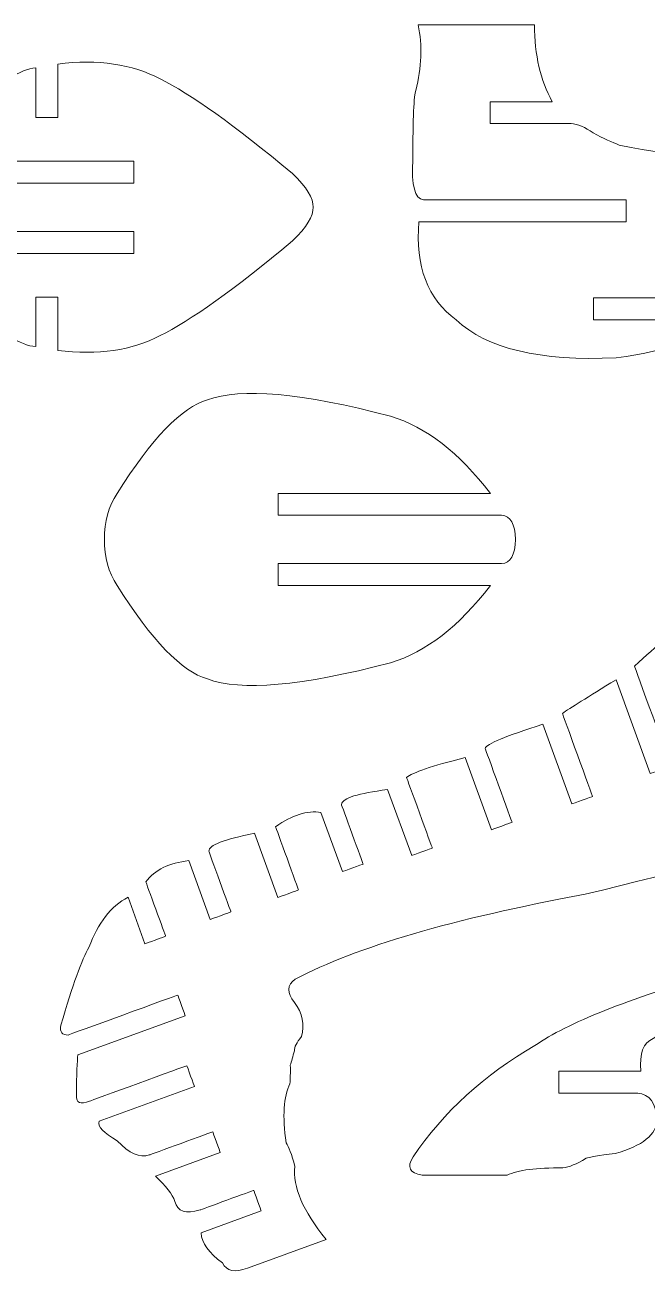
# Model space of a CAD drawing. Header units: inches. Extents: x -299 to 294, y -109 to 223.
# Drawn here: x -179.3 to -100.1, y -108.9 to 49.8 of the extents above; entities that cross this region are included whole.
import ezdxf

# ---------------------------------------------------------------- set-up
doc = ezdxf.new("R2010")
doc.units = ezdxf.units.IN
doc.header["$MEASUREMENT"] = 0
doc.layers.add('Layer 1', color=7, linetype='Continuous')

msp = doc.modelspace()

# ---------------------------------------------------------------- linework, layer by layer
at = {"layer": 'Layer 1', "color": 1, "lineweight": 9}
for points, knots in [([(-129.2565, 49.7877), (-128.7071, 47.1857), (-128.8041, 44.4048), (-129.5474, 41.4453), (-129.5474, 41.4453), (-129.8057, 40.8973), (-129.9352, 37.9624), (-129.9352, 32.6409), (-129.9352, 32.6409), (-130.1289, 29.3676), (-129.6765, 27.6744), (-128.578, 27.5615)], [0, 0, 0, 0, 0.33333333, 0.33333333, 0.33333333, 0.33333334, 0.66666667, 0.66666667, 0.66666667, 0.66666668, 1, 1, 1, 1]), ([(-83.3054, 49.7028), (-84.7431, 42.6865), (-86.4077, 38.112), (-88.2981, 35.9787), (-88.2981, 35.9787), (-90.3999, 33.23), (-95.525, 32.7434), (-103.6726, 34.5187)], [0, 0, 0, 0, 0.5, 0.5, 0.5, 0.50000001, 1, 1, 1, 1]), ([(-175.1074, 44.8169), (-175.1074, 44.8169), (-175.1074, 38.0227), (-175.1074, 38.0227), (-175.1074, 38.0227), (-175.1074, 38.0227), (-177.9014, 38.0227), (-177.9014, 38.0227), (-177.9014, 38.0227), (-177.9014, 38.0227), (-177.9014, 44.3333), (-177.9014, 44.3333)], [0, 0, 0, 0, 0.33333333, 0.33333333, 0.33333333, 0.33333334, 0.66666667, 0.66666667, 0.66666667, 0.66666668, 1, 1, 1, 1]), ([(-142.6071, 26.6082), (-142.5749, 27.729), (-143.4475, 29.156), (-145.2246, 30.8894), (-145.2246, 30.8894), (-152.6571, 37.0608), (-158.2796, 41.0745), (-162.0927, 42.9302), (-162.0927, 42.9302), (-165.639, 44.8169), (-169.9774, 45.4458), (-175.1074, 44.8169)], [0, 0, 0, 0, 0.33333333, 0.33333333, 0.33333333, 0.33333334, 0.66666667, 0.66666667, 0.66666667, 0.66666668, 1, 1, 1, 1]), ([(-177.9014, 44.3333), (-179.882, 44.2042), (-182.3516, 42.5272), (-185.3106, 39.3021), (-185.3106, 39.3021), (-188.7684, 35.7744), (-190.4811, 33.4971), (-190.4486, 32.4706)], [0, 0, 0, 0, 0.5, 0.5, 0.5, 0.50000001, 1, 1, 1, 1]), ([(-109.812, 37.2366), (-109.812, 37.2366), (-120.0901, 37.2366), (-120.0901, 37.2366), (-120.0901, 37.2366), (-120.0901, 37.2366), (-120.0901, 40.0305), (-120.0901, 40.0305), (-120.0901, 40.0305), (-120.0901, 40.0305), (-112.1945, 40.0305), (-112.1945, 40.0305)], [0, 0, 0, 0, 0.33333333, 0.33333333, 0.33333333, 0.33333334, 0.66666667, 0.66666667, 0.66666667, 0.66666668, 1, 1, 1, 1]), ([(-109.812, 37.2366), (-108.9469, 37.1722), (-108.0125, 36.785), (-107.0082, 36.0755), (-107.0082, 36.0755), (-105.664, 35.369), (-104.5522, 34.8501), (-103.6726, 34.5187)], [0, 0, 0, 0, 0.5, 0.5, 0.5, 0.50000001, 1, 1, 1, 1]), ([(-190.4486, 32.4706), (-190.4486, 32.4706), (-165.4237, 32.4753), (-165.4237, 32.4753), (-165.4237, 32.4753), (-165.4237, 32.4753), (-165.4237, 29.6814), (-165.4237, 29.6814), (-165.4237, 29.6814), (-165.4237, 29.6814), (-191.9026, 29.6814), (-191.9026, 29.6814)], [0, 0, 0, 0, 0.33333333, 0.33333333, 0.33333333, 0.33333334, 0.66666667, 0.66666667, 0.66666667, 0.66666668, 1, 1, 1, 1]), ([(-128.578, 27.5615), (-128.578, 27.5615), (-102.8096, 27.5615), (-102.8096, 27.5615), (-102.8096, 27.5615), (-102.8096, 27.5615), (-102.8096, 24.7676), (-102.8096, 24.7676), (-102.8096, 24.7676), (-102.8096, 24.7676), (-129.1597, 24.7676), (-129.1597, 24.7676)], [0, 0, 0, 0, 0.33333333, 0.33333333, 0.33333333, 0.33333334, 0.66666667, 0.66666667, 0.66666667, 0.66666668, 1, 1, 1, 1]), ([(-142.6071, 26.6082), (-142.5749, 25.4875), (-143.4475, 24.0605), (-145.2246, 22.327), (-145.2246, 22.327), (-152.6571, 16.1557), (-158.2796, 12.142), (-162.0927, 10.2862), (-162.0927, 10.2862), (-165.639, 8.3996), (-169.9774, 7.7707), (-175.1074, 8.3996)], [0, 0, 0, 0, 0.33333333, 0.33333333, 0.33333333, 0.33333334, 0.66666667, 0.66666667, 0.66666667, 0.66666668, 1, 1, 1, 1]), ([(-129.1597, 24.7676), (-129.6441, 19.1118), (-128.061, 14.9475), (-124.4094, 12.2746), (-124.4094, 12.2746), (-120.553, 8.6192), (-113.7697, 7.0142), (-104.0591, 7.4597), (-104.0591, 7.4597), (-97.0686, 8.4277), (-92.7196, 10.0368), (-91.0124, 12.2866)], [0, 0, 0, 0, 0.33333333, 0.33333333, 0.33333333, 0.33333334, 0.66666667, 0.66666667, 0.66666667, 0.66666668, 1, 1, 1, 1]), ([(-190.4486, 20.7459), (-190.4486, 20.7459), (-165.4237, 20.7411), (-165.4237, 20.7411), (-165.4237, 20.7411), (-165.4237, 20.7411), (-165.4237, 23.535), (-165.4237, 23.535), (-165.4237, 23.535), (-165.4237, 23.535), (-191.9026, 23.535), (-191.9026, 23.535)], [0, 0, 0, 0, 0.33333333, 0.33333333, 0.33333333, 0.33333334, 0.66666667, 0.66666667, 0.66666667, 0.66666668, 1, 1, 1, 1]), ([(-177.9014, 8.8832), (-179.882, 9.0122), (-182.3516, 10.6893), (-185.3106, 13.9143), (-185.3106, 13.9143), (-188.7684, 17.442), (-190.4811, 19.7194), (-190.4486, 20.7459)], [0, 0, 0, 0, 0.5, 0.5, 0.5, 0.50000001, 1, 1, 1, 1]), ([(-175.1074, 8.3996), (-175.1074, 8.3996), (-175.1074, 15.1938), (-175.1074, 15.1938), (-175.1074, 15.1938), (-175.1074, 15.1938), (-177.9014, 15.1938), (-177.9014, 15.1938), (-177.9014, 15.1938), (-177.9014, 15.1938), (-177.9014, 8.8832), (-177.9014, 8.8832)], [0, 0, 0, 0, 0.33333333, 0.33333333, 0.33333333, 0.33333334, 0.66666667, 0.66666667, 0.66666667, 0.66666668, 1, 1, 1, 1]), ([(-85.3412, 15.0805), (-85.3412, 15.0805), (-106.9543, 15.0805), (-106.9543, 15.0805), (-106.9543, 15.0805), (-106.9543, 15.0805), (-106.9543, 12.2866), (-106.9543, 12.2866), (-106.9543, 12.2866), (-106.9543, 12.2866), (-91.0124, 12.2866), (-91.0124, 12.2866)], [0, 0, 0, 0, 0.33333333, 0.33333333, 0.33333333, 0.33333334, 0.66666667, 0.66666667, 0.66666667, 0.66666668, 1, 1, 1, 1]), ([(-120.0679, -9.7711), (-124.0426, -4.6037), (-128.2757, -1.3333), (-132.7677, 0.0405), (-132.7677, 0.0405), (-144.0794, 3.0025), (-151.8445, 3.6892), (-156.063, 2.1006), (-156.063, 2.1006), (-159.3167, 1.1662), (-163.1503, -2.7958), (-167.5639, -9.786), (-167.5639, -9.786), (-168.6525, -11.4387), (-169.1878, -13.3894), (-169.1697, -15.6382)], [0, 0, 0, 0, 0.25, 0.25, 0.25, 0.25000001, 0.5, 0.5, 0.5, 0.50000001, 0.75, 0.75, 0.75, 0.75000001, 1, 1, 1, 1]), ([(-118.638, -12.5648), (-118.638, -12.5648), (-147.0643, -12.565), (-147.0643, -12.565), (-147.0643, -12.565), (-147.0643, -12.565), (-147.0643, -9.7711), (-147.0643, -9.7711), (-147.0643, -9.7711), (-147.0643, -9.7711), (-120.0677, -9.7711), (-120.0677, -9.7711)], [0, 0, 0, 0, 0.33333333, 0.33333333, 0.33333333, 0.33333334, 0.66666667, 0.66666667, 0.66666667, 0.66666668, 1, 1, 1, 1]), ([(-120.0679, -21.5053), (-124.0426, -26.6728), (-128.2757, -29.9432), (-132.7677, -31.3169), (-132.7677, -31.3169), (-144.0794, -34.279), (-151.8445, -34.9657), (-156.063, -33.377), (-156.063, -33.377), (-159.3167, -32.4426), (-163.1503, -28.4806), (-167.5639, -21.4904), (-167.5639, -21.4904), (-168.6525, -19.8377), (-169.1878, -17.887), (-169.1697, -15.6382)], [0, 0, 0, 0, 0.25, 0.25, 0.25, 0.25000001, 0.5, 0.5, 0.5, 0.50000001, 0.75, 0.75, 0.75, 0.75000001, 1, 1, 1, 1]), ([(-118.638, -18.7116), (-118.638, -18.7116), (-147.0643, -18.7114), (-147.0643, -18.7114), (-147.0643, -18.7114), (-147.0643, -18.7114), (-147.0643, -21.5053), (-147.0643, -21.5053), (-147.0643, -21.5053), (-147.0643, -21.5053), (-120.0677, -21.5053), (-120.0677, -21.5053)], [0, 0, 0, 0, 0.33333333, 0.33333333, 0.33333333, 0.33333334, 0.66666667, 0.66666667, 0.66666667, 0.66666668, 1, 1, 1, 1]), ([(-104.0912, -33.4652), (-104.0912, -33.4652), (-99.7381, -45.4033), (-99.7381, -45.4033), (-99.7381, -45.4033), (-99.7381, -45.4033), (-97.1132, -44.4461), (-97.1132, -44.4461), (-97.1132, -44.4461), (-97.1132, -44.4461), (-101.7422, -31.7516), (-101.7422, -31.7516)], [0, 0, 0, 0, 0.33333333, 0.33333333, 0.33333333, 0.33333334, 0.66666667, 0.66666667, 0.66666667, 0.66666668, 1, 1, 1, 1]), ([(-113.3904, -39.1264), (-113.3904, -39.1264), (-109.6924, -49.2688), (-109.6924, -49.2688), (-109.6924, -49.2688), (-109.6924, -49.2688), (-107.0675, -48.3117), (-107.0675, -48.3117), (-107.0675, -48.3117), (-107.0675, -48.3117), (-110.9183, -37.7509), (-110.9183, -37.7509)], [0, 0, 0, 0, 0.33333333, 0.33333333, 0.33333333, 0.33333334, 0.66666667, 0.66666667, 0.66666667, 0.66666668, 1, 1, 1, 1]), ([(-123.2827, -43.3786), (-123.2827, -43.3786), (-119.9366, -52.5546), (-119.9366, -52.5546), (-119.9366, -52.5546), (-119.9366, -52.5546), (-117.3117, -51.5974), (-117.3117, -51.5974), (-117.3117, -51.5974), (-117.3117, -51.5974), (-120.7395, -42.1977), (-120.7395, -42.1977)], [0, 0, 0, 0, 0.33333333, 0.33333333, 0.33333333, 0.33333334, 0.66666667, 0.66666667, 0.66666667, 0.66666668, 1, 1, 1, 1]), ([(-133.1494, -47.4345), (-133.1494, -47.4345), (-130.0843, -55.8403), (-130.0843, -55.8403), (-130.0843, -55.8403), (-130.0843, -55.8403), (-127.4594, -54.8831), (-127.4594, -54.8831), (-127.4594, -54.8831), (-127.4594, -54.8831), (-130.727, -45.922), (-130.727, -45.922)], [0, 0, 0, 0, 0.33333333, 0.33333333, 0.33333333, 0.33333334, 0.66666667, 0.66666667, 0.66666667, 0.66666668, 1, 1, 1, 1]), ([(-141.6212, -50.349), (-141.6212, -50.349), (-138.8789, -57.8697), (-138.8789, -57.8697), (-138.8789, -57.8697), (-138.8789, -57.8697), (-136.254, -56.9126), (-136.254, -56.9126), (-136.254, -56.9126), (-136.254, -56.9126), (-139.0227, -49.3197), (-139.0227, -49.3197)], [0, 0, 0, 0, 0.33333333, 0.33333333, 0.33333333, 0.33333334, 0.66666667, 0.66666667, 0.66666667, 0.66666668, 1, 1, 1, 1]), ([(-150.0695, -52.9938), (-150.0695, -52.9938), (-147.0936, -61.1555), (-147.0936, -61.1555), (-147.0936, -61.1555), (-147.0936, -61.1555), (-144.4687, -60.1983), (-144.4687, -60.1983), (-144.4687, -60.1983), (-144.4687, -60.1983), (-147.3977, -52.1653), (-147.3977, -52.1653)], [0, 0, 0, 0, 0.33333333, 0.33333333, 0.33333333, 0.33333334, 0.66666667, 0.66666667, 0.66666667, 0.66666668, 1, 1, 1, 1]), ([(-158.4237, -56.4743), (-158.4237, -56.4743), (-155.6949, -63.958), (-155.6949, -63.958), (-155.6949, -63.958), (-155.6949, -63.958), (-153.07, -63.0008), (-153.07, -63.0008), (-153.07, -63.0008), (-153.07, -63.0008), (-155.8841, -55.2838), (-155.8841, -55.2838)], [0, 0, 0, 0, 0.33333333, 0.33333333, 0.33333333, 0.33333334, 0.66666667, 0.66666667, 0.66666667, 0.66666668, 1, 1, 1, 1]), ([(-166.1629, -61.136), (-166.1629, -61.136), (-164.0063, -67.0504), (-164.0063, -67.0504), (-164.0063, -67.0504), (-164.0063, -67.0504), (-161.3814, -66.0933), (-161.3814, -66.0933), (-161.3814, -66.0933), (-161.3814, -66.0933), (-163.9012, -59.183), (-163.9012, -59.183)], [0, 0, 0, 0, 0.33333333, 0.33333333, 0.33333333, 0.33333334, 0.66666667, 0.66666667, 0.66666667, 0.66666668, 1, 1, 1, 1]), ([(-166.1629, -61.1358), (-168.348, -62.2644), (-169.9768, -64.3783), (-171.1383, -67.524), (-171.1383, -67.524), (-172.0081, -69.0058), (-173.2, -72.2915), (-174.7141, -77.3812)], [0, 0, 0, 0, 0.5, 0.5, 0.5, 0.50000001, 1, 1, 1, 1]), ([(-144.1128, -78.8548), (-143.6926, -77.339), (-143.9835, -75.8876), (-144.9851, -74.5011), (-144.9851, -74.5011), (-145.9869, -73.2919), (-145.9547, -72.308), (-144.8883, -71.5501), (-144.8883, -71.5501), (-137.1517, -67.46), (-124.8655, -63.8627), (-108.0298, -60.7593)], [0, 0, 0, 0, 0.33333333, 0.33333333, 0.33333333, 0.33333334, 0.66666667, 0.66666667, 0.66666667, 0.66666668, 1, 1, 1, 1]), ([(-128.7442, -96.4824), (-130.3599, -96.2211), (-130.7478, -95.4457), (-129.9077, -94.1569), (-129.9077, -94.1569), (-126.0301, -88.4325), (-120.8597, -83.7075), (-114.3967, -79.9828), (-114.3967, -79.9828), (-110.2446, -77.0966), (-102.5698, -74.0489), (-91.3727, -70.8398)], [0, 0, 0, 0, 0.33333333, 0.33333333, 0.33333333, 0.33333334, 0.66666667, 0.66666667, 0.66666667, 0.66666668, 1, 1, 1, 1]), ([(-100.9216, -83.2534), (-101.1478, -80.9959), (-100.6306, -79.6088), (-99.3705, -79.0932), (-99.3705, -79.0932), (-94.9921, -76.1453), (-88.8361, -74.0874), (-80.9027, -72.9199)], [0, 0, 0, 0, 0.5, 0.5, 0.5, 0.50000001, 1, 1, 1, 1]), ([(-172.5312, -81.169), (-172.5312, -81.169), (-158.8806, -76.1919), (-158.8806, -76.1919), (-158.8806, -76.1919), (-158.8806, -76.1919), (-159.8378, -73.5671), (-159.8378, -73.5671), (-159.8378, -73.5671), (-159.8378, -73.5671), (-173.7791, -78.6503), (-173.7791, -78.6503)], [0, 0, 0, 0, 0.33333333, 0.33333333, 0.33333333, 0.33333334, 0.66666667, 0.66666667, 0.66666667, 0.66666668, 1, 1, 1, 1]), ([(-140.9807, -104.6462), (-143.9169, -101.0256), (-145.2395, -97.9288), (-144.9478, -95.3559), (-144.9478, -95.3559), (-145.3407, -93.8356), (-145.7086, -92.8341), (-146.0515, -92.3516), (-146.0515, -92.3516), (-146.5361, -88.9816), (-146.3747, -86.4822), (-145.5667, -84.8535), (-145.5667, -84.8535), (-145.5184, -84.2247), (-145.5023, -83.4345), (-145.5184, -82.4831), (-145.5184, -82.4831), (-145.3731, -81.9995), (-145.1953, -81.3864), (-144.9851, -80.6447), (-144.9851, -80.6447), (-145.0173, -80.2095), (-144.7266, -79.6126), (-144.1128, -78.8548)], [0, 0, 0, 0, 0.16666667, 0.16666667, 0.16666667, 0.16666668, 0.33333333, 0.33333333, 0.33333333, 0.33333334, 0.5, 0.5, 0.5, 0.50000001, 0.66666667, 0.66666667, 0.66666667, 0.66666668, 0.83333333, 0.83333333, 0.83333333, 0.83333334, 1, 1, 1, 1]), ([(-171.0481, -87.0648), (-172.2153, -87.5266), (-172.7987, -87.3185), (-172.7111, -86.3046), (-172.7111, -86.3046), (-172.709, -83.6496), (-172.6546, -81.9753), (-172.5312, -81.169)], [0, 0, 0, 0, 0.5, 0.5, 0.5, 0.50000001, 1, 1, 1, 1]), ([(-169.8464, -89.6002), (-169.8464, -89.6002), (-157.7209, -85.1793), (-157.7209, -85.1793), (-157.7209, -85.1793), (-157.7209, -85.1793), (-158.6781, -82.5546), (-158.6781, -82.5546), (-158.6781, -82.5546), (-158.6781, -82.5546), (-171.0481, -87.0648), (-171.0481, -87.0648)], [0, 0, 0, 0, 0.33333333, 0.33333333, 0.33333333, 0.33333334, 0.66666667, 0.66666667, 0.66666667, 0.66666668, 1, 1, 1, 1]), ([(-101.3337, -86.0473), (-101.3337, -86.0473), (-111.3687, -86.0473), (-111.3687, -86.0473), (-111.3687, -86.0473), (-111.3687, -86.0473), (-111.3687, -83.2534), (-111.3687, -83.2534), (-111.3687, -83.2534), (-111.3687, -83.2534), (-100.9216, -83.2534), (-100.9216, -83.2534)], [0, 0, 0, 0, 0.33333333, 0.33333333, 0.33333333, 0.33333334, 0.66666667, 0.66666667, 0.66666667, 0.66666668, 1, 1, 1, 1]), ([(-163.4561, -93.9024), (-164.6702, -94.3111), (-166.0335, -93.7511), (-167.5244, -92.1098), (-167.5244, -92.1098), (-169.276, -91.0955), (-170.0607, -90.2985), (-169.8466, -89.6004)], [0, 0, 0, 0, 0.5, 0.5, 0.5, 0.50000001, 1, 1, 1, 1]), ([(-117.935, -96.4824), (-116.5457, -95.8181), (-114.1865, -95.5103), (-110.8582, -95.5598), (-110.8582, -95.5598), (-110.0668, -95.4604), (-109.0809, -95.0509), (-107.9015, -94.3316), (-107.9015, -94.3316), (-107.546, -94.1784), (-106.3179, -93.9766), (-104.2177, -93.7268), (-104.2177, -93.7268), (-100.6955, -92.7514), (-98.918, -91.3081), (-98.8857, -89.3973)], [0, 0, 0, 0, 0.25, 0.25, 0.25, 0.25000001, 0.5, 0.5, 0.5, 0.50000001, 0.75, 0.75, 0.75, 0.75000001, 1, 1, 1, 1]), ([(-162.6853, -96.5949), (-162.6853, -96.5949), (-154.435, -93.5869), (-154.435, -93.5869), (-154.435, -93.5869), (-154.435, -93.5869), (-155.3922, -90.9622), (-155.3922, -90.9622), (-155.3922, -90.9622), (-155.3922, -90.9622), (-163.4563, -93.9024), (-163.4563, -93.9024)], [0, 0, 0, 0, 0.33333333, 0.33333333, 0.33333333, 0.33333334, 0.66666667, 0.66666667, 0.66666667, 0.66666668, 1, 1, 1, 1]), ([(-156.9975, -100.8914), (-158.8294, -101.4349), (-159.8832, -101.0996), (-160.2177, -99.8015), (-160.2177, -99.8015), (-160.5277, -98.8838), (-161.3225, -97.84), (-162.6853, -96.5949)], [0, 0, 0, 0, 0.5, 0.5, 0.5, 0.50000001, 1, 1, 1, 1]), ([(-156.8456, -103.8099), (-156.8456, -103.8099), (-149.2162, -101.0282), (-149.2162, -101.0282), (-149.2162, -101.0282), (-149.2162, -101.0282), (-150.1734, -98.4034), (-150.1734, -98.4034), (-150.1734, -98.4034), (-150.1734, -98.4034), (-156.9975, -100.8916), (-156.9975, -100.8916)], [0, 0, 0, 0, 0.33333333, 0.33333333, 0.33333333, 0.33333334, 0.66666667, 0.66666667, 0.66666667, 0.66666668, 1, 1, 1, 1]), ([(-140.9809, -104.6462), (-140.9809, -104.6462), (-150.9576, -108.2837), (-150.9576, -108.2837), (-150.9576, -108.2837), (-152.5825, -108.9178), (-153.6399, -108.6996), (-154.129, -107.6293), (-154.129, -107.6293), (-155.9291, -106.3431), (-156.8336, -105.1055), (-156.8456, -103.8099)], [0, 0, 0, 0, 0.33333333, 0.33333333, 0.33333333, 0.33333334, 0.66666667, 0.66666667, 0.66666667, 0.66666668, 1, 1, 1, 1])]:
    msp.add_open_spline(points, degree=3, knots=knots, dxfattribs=at)
for points in [[(-114.4727, 49.7877), (-114.4727, 49.7877), (-129.2565, 49.7877), (-129.2565, 49.7877)], [(-112.1945, 40.0305), (-113.6972, 42.7277), (-114.4568, 45.9803), (-114.4727, 49.7877)], [(-116.8688, -15.6382), (-116.9254, -13.65), (-117.5152, -12.6255), (-118.638, -12.5648)], [(-116.8688, -15.6382), (-116.9254, -17.6264), (-117.5152, -18.6509), (-118.638, -18.7116)], [(-101.742, -31.7518), (-98.794, -29.0021), (-96.6276, -27.2748), (-95.0734, -26.4486)], [(-104.0912, -33.4652), (-107.7408, -35.7179), (-109.9591, -37.1096), (-110.9183, -37.7511)], [(-113.3906, -39.1264), (-118.1342, -40.6556), (-120.5318, -41.6279), (-120.7393, -42.1977)], [(-55.209, -41.8665), (-66.5642, -48.7927), (-84.1532, -55.0792), (-108.03, -60.7593)], [(-123.2827, -43.3784), (-127.5603, -44.4449), (-129.9819, -45.2617), (-130.727, -45.922)], [(-133.1494, -47.4343), (-136.915, -47.9312), (-138.8219, -48.5032), (-139.0225, -49.3199)], [(-147.3977, -52.1655), (-145.2597, -50.6676), (-143.4003, -50.0759), (-141.6212, -50.3488)], [(-150.0697, -52.9938), (-153.976, -53.7963), (-155.8721, -54.4803), (-155.8839, -55.2838)], [(-158.4237, -56.4743), (-160.9616, -56.7652), (-162.7295, -57.633), (-163.901, -59.183)], [(-173.7789, -78.6503), (-174.5201, -78.6974), (-174.8611, -78.3197), (-174.7141, -77.381)], [(-98.8857, -89.3973), (-99.0067, -87.2887), (-99.8227, -86.172), (-101.3337, -86.0473)], [(-128.7442, -96.4824), (-125.1413, -96.4824), (-121.5381, -96.4824), (-117.935, -96.4824)]]:
    msp.add_open_spline(points, degree=3, dxfattribs=at)

doc.saveas('drawing.dxf')
